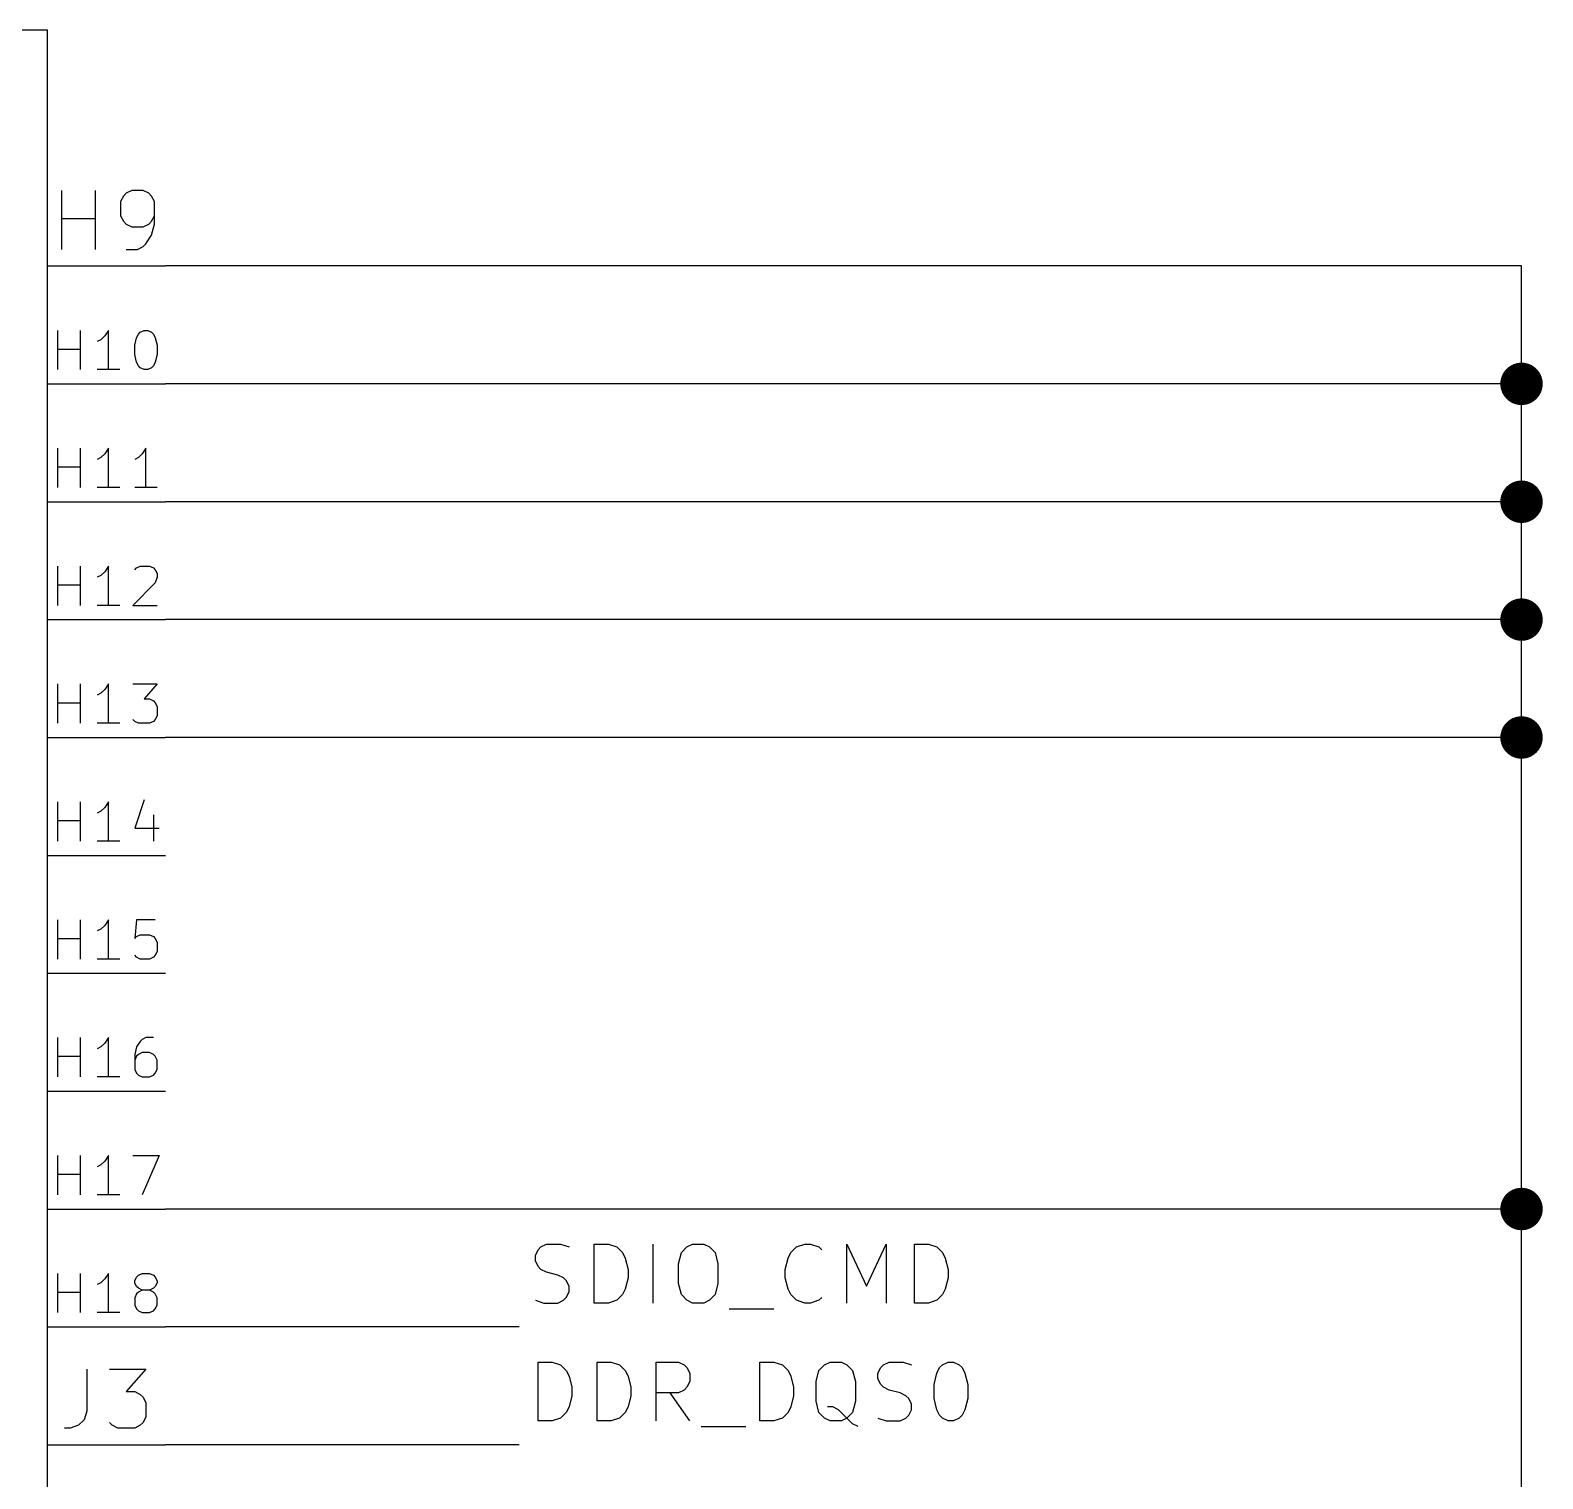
# Model space of a CAD drawing. Header units: millimetres. Extents: x 3 to 237, y -203 to -4.
# Drawn here: x 192.67 to 225.25, y -36.29 to -5.08 of the extents above; entities that cross this region are included whole.
import ezdxf

# ---------------------------------------------------------------- set-up
doc = ezdxf.new("R2010")
doc.units = ezdxf.units.MM
for name, color, linetype in [('LIGHTGREEN', 92, 'CONTINUOUS'), ('LIGHTRED', 12, 'CONTINUOUS'), ('RED', 14, 'CONTINUOUS'), ('REDSIX', 19, 'CONTINUOUS')]:
    doc.layers.add(name, color=color, linetype=linetype)

msp = doc.modelspace()

# ---------------------------------------------------------------- linework, layer by layer
at = {"layer": 'LIGHTGREEN', "linetype": 'CONTINUOUS'}
for p, q in [((224.79, -10.16), (195.58, -10.16)), ((224.79, -12.7), (224.79, -10.16)), ((224.79, -12.7), (195.58, -12.7)), ((224.79, -15.24), (224.79, -12.7)), ((224.79, -15.24), (195.58, -15.24)), ((224.79, -17.78), (224.79, -15.24)), ((224.79, -17.78), (195.58, -17.78)), ((224.79, -20.32), (224.79, -17.78)), ((224.79, -20.32), (195.58, -20.32)), ((224.79, -30.48), (224.79, -20.32)), ((224.79, -30.48), (195.58, -30.48)), ((224.79, -40.64), (224.79, -30.48)), ((203.2, -33.02), (195.58, -33.02)), ((203.2, -35.56), (195.58, -35.56))]:
    msp.add_line(p, q, dxfattribs=at)
at = {"layer": 'LIGHTGREEN', "const_width": 0.4572}
for points in [[(224.5614, -12.7, 1), (225.0186, -12.7, 1)], [(224.5614, -15.24, 1), (225.0186, -15.24, 1)], [(224.5614, -17.78, 1), (225.0186, -17.78, 1)], [(224.5614, -20.32, 1), (225.0186, -20.32, 1)], [(224.5614, -30.48, 1), (225.0186, -30.48, 1)]]:
    msp.add_lwpolyline(points, format="xyb", close=True, dxfattribs=at)
at = {"layer": 'LIGHTRED', "linetype": 'CONTINUOUS'}
for p, q in [((193.3423, -9.8013), (193.3423, -8.5313)), ((194.068, -9.8013), (194.068, -8.5313)), ((194.6728, -8.6523), (194.6124, -8.7732)), ((194.6124, -8.7732), (194.6124, -9.0756)), ((194.7333, -8.5918), (194.6728, -8.6523)), ((194.8543, -8.5313), (194.7333, -8.5918)), ((195.0962, -8.5313), (194.8543, -8.5313)), ((195.2171, -8.5918), (195.0962, -8.5313)), ((195.2776, -8.6523), (195.2171, -8.5918)), ((195.3381, -8.7732), (195.2776, -8.6523)), ((195.3381, -9.257), (195.3381, -8.7732)), ((194.6124, -9.0756), (194.6728, -9.1966)), ((195.2776, -9.1966), (195.3381, -9.0756)), ((193.3423, -9.1361), (194.068, -9.1361)), ((194.6728, -9.1966), (194.7333, -9.257)), ((194.7333, -9.257), (194.8543, -9.3175)), ((194.8543, -9.3175), (195.0962, -9.3175)), ((195.0962, -9.3175), (195.2171, -9.257)), ((195.2171, -9.257), (195.2776, -9.1966)), ((195.2776, -9.4989), (195.3381, -9.257)), ((194.9752, -9.8013), (195.0962, -9.7409)), ((195.0962, -9.7409), (195.1566, -9.6804)), ((195.1566, -9.6804), (195.2776, -9.4989)), ((194.7333, -9.8013), (194.9752, -9.8013)), ((193.2618, -12.3932), (193.2618, -11.5466)), ((193.7456, -12.3932), (193.7456, -11.5466)), ((194.2697, -11.6675), (194.189, -11.7481)), ((194.3503, -11.5466), (194.2697, -11.6675)), ((194.3503, -12.3932), (194.3503, -11.5466)), ((194.9147, -11.8691), (194.955, -11.7078)), ((194.955, -11.7078), (194.9953, -11.6272)), ((194.9953, -11.6272), (195.0357, -11.5869)), ((195.0357, -11.5869), (195.1163, -11.5466)), ((195.1163, -11.5466), (195.1969, -11.5466)), ((195.1969, -11.5466), (195.2775, -11.5869)), ((195.2775, -11.5869), (195.3179, -11.6272)), ((195.3179, -11.6272), (195.3582, -11.7078)), ((195.3582, -11.7078), (195.3985, -11.8691)), ((193.2618, -11.9497), (193.7456, -11.9497)), ((194.189, -11.7481), (194.1084, -11.7885)), ((194.9147, -12.0707), (194.9147, -11.8691)), ((195.3985, -11.8691), (195.3985, -12.0707)), ((194.955, -12.2319), (194.9147, -12.0707)), ((194.9953, -12.3125), (194.955, -12.2319)), ((195.0357, -12.3529), (194.9953, -12.3125)), ((195.1163, -12.3932), (195.0357, -12.3529)), ((195.2775, -12.3529), (195.1969, -12.3932)), ((195.3179, -12.3125), (195.2775, -12.3529)), ((195.3582, -12.2319), (195.3179, -12.3125)), ((195.3985, -12.0707), (195.3582, -12.2319)), ((194.5922, -12.3932), (194.1084, -12.3932)), ((195.1969, -12.3932), (195.1163, -12.3932)), ((193.2618, -14.9332), (193.2618, -14.0866)), ((193.7456, -14.9332), (193.7456, -14.0866)), ((194.189, -14.2881), (194.1084, -14.3285)), ((194.2697, -14.2075), (194.189, -14.2881)), ((194.3503, -14.0866), (194.2697, -14.2075)), ((194.3503, -14.9332), (194.3503, -14.0866)), ((194.9953, -14.2881), (194.9147, -14.3285)), ((195.076, -14.2075), (194.9953, -14.2881)), ((195.1566, -14.0866), (195.076, -14.2075)), ((195.1566, -14.9332), (195.1566, -14.0866)), ((193.2618, -14.4897), (193.7456, -14.4897)), ((194.5922, -14.9332), (194.1084, -14.9332)), ((195.3985, -14.9332), (194.9147, -14.9332)), ((193.2618, -17.4732), (193.2618, -16.6266)), ((193.7456, -17.4732), (193.7456, -16.6266)), ((194.189, -16.8281), (194.1084, -16.8685)), ((194.2697, -16.7475), (194.189, -16.8281)), ((194.3503, -16.6266), (194.2697, -16.7475)), ((194.3503, -17.4732), (194.3503, -16.6266)), ((194.9147, -16.7072), (194.955, -16.6669)), ((194.955, -16.6669), (195.0357, -16.6266)), ((195.0357, -16.6266), (195.2372, -16.6266)), ((195.2372, -16.6266), (195.3179, -16.6669)), ((195.3179, -16.6669), (195.3582, -16.7072)), ((195.3582, -16.7072), (195.3985, -16.7878)), ((195.3985, -16.8685), (195.3582, -16.9894)), ((195.3985, -16.7878), (195.3985, -16.8685)), ((193.2618, -17.0297), (193.7456, -17.0297)), ((195.3582, -16.9894), (194.8744, -17.4732)), ((194.5922, -17.4732), (194.1084, -17.4732)), ((194.8744, -17.4732), (195.3985, -17.4732)), ((193.2618, -20.0132), (193.2618, -19.1666)), ((193.7456, -20.0132), (193.7456, -19.1666)), ((194.3503, -19.1666), (194.2697, -19.2875)), ((194.3503, -20.0132), (194.3503, -19.1666)), ((194.8744, -19.1666), (195.3985, -19.1666)), ((195.3985, -19.1666), (195.1163, -19.4891)), ((194.189, -19.3681), (194.1084, -19.4085)), ((194.2697, -19.2875), (194.189, -19.3681)), ((195.1163, -19.4891), (195.2372, -19.4891)), ((195.2372, -19.4891), (195.3179, -19.5294)), ((195.3179, -19.5294), (195.3582, -19.5697)), ((193.2618, -19.5697), (193.7456, -19.5697)), ((195.3582, -19.5697), (195.3985, -19.6503)), ((195.3985, -19.8519), (195.3582, -19.9325)), ((195.3985, -19.6503), (195.3985, -19.8519)), ((194.5922, -20.0132), (194.1084, -20.0132)), ((194.9147, -19.9729), (194.8744, -19.9325)), ((194.9953, -20.0132), (194.9147, -19.9729)), ((195.2372, -20.0132), (194.9953, -20.0132)), ((195.3179, -19.9729), (195.2372, -20.0132)), ((195.3582, -19.9325), (195.3179, -19.9729)), ((193.2618, -22.5532), (193.2618, -21.7066)), ((193.7456, -22.5532), (193.7456, -21.7066)), ((194.2697, -21.8275), (194.189, -21.9081)), ((194.3503, -21.7066), (194.2697, -21.8275)), ((194.3503, -22.5532), (194.3503, -21.7066)), ((195.1163, -21.6663), (194.9147, -22.271)), ((193.2618, -22.1097), (193.7456, -22.1097)), ((194.189, -21.9081), (194.1084, -21.9485)), ((195.3179, -21.9888), (195.3179, -22.5532)), ((194.9147, -22.271), (195.4388, -22.271)), ((194.5922, -22.5532), (194.1084, -22.5532)), ((193.2618, -25.0932), (193.2618, -24.2466)), ((193.7456, -25.0932), (193.7456, -24.2466)), ((194.2697, -24.3675), (194.189, -24.4481)), ((194.3503, -24.2466), (194.2697, -24.3675)), ((194.3503, -25.0932), (194.3503, -24.2466)), ((194.955, -24.2466), (194.9147, -24.6497)), ((195.3582, -24.2466), (194.955, -24.2466)), ((193.2618, -24.6497), (193.7456, -24.6497)), ((194.189, -24.4481), (194.1084, -24.4885)), ((194.9147, -24.6497), (194.955, -24.6094)), ((194.955, -24.6094), (195.0357, -24.5691)), ((195.0357, -24.5691), (195.2372, -24.5691)), ((195.2372, -24.5691), (195.3179, -24.6094)), ((195.3179, -24.6094), (195.3582, -24.6497)), ((195.3582, -24.6497), (195.3985, -24.7303)), ((195.3985, -24.7303), (195.3985, -24.9319)), ((194.955, -25.0529), (194.9147, -25.0125)), ((195.0357, -25.0932), (194.955, -25.0529)), ((195.3179, -25.0529), (195.2372, -25.0932)), ((195.3582, -25.0125), (195.3179, -25.0529)), ((195.3985, -24.9319), (195.3582, -25.0125)), ((194.5922, -25.0932), (194.1084, -25.0932)), ((195.2372, -25.0932), (195.0357, -25.0932)), ((193.2618, -27.6332), (193.2618, -26.7866)), ((193.7456, -27.6332), (193.7456, -26.7866)), ((194.189, -26.9881), (194.1084, -27.0285)), ((194.2697, -26.9075), (194.189, -26.9881)), ((194.3503, -26.7866), (194.2697, -26.9075)), ((194.3503, -27.6332), (194.3503, -26.7866)), ((194.955, -26.9881), (194.9147, -27.1494)), ((195.0357, -26.8672), (194.955, -26.9881)), ((195.076, -26.8269), (195.0357, -26.8672)), ((195.1566, -26.7866), (195.076, -26.8269)), ((195.3179, -26.7866), (195.1566, -26.7866)), ((193.2618, -27.1897), (193.7456, -27.1897)), ((194.9147, -27.1494), (194.9147, -27.4719)), ((194.955, -27.1897), (194.9147, -27.2703)), ((194.9953, -27.1494), (194.955, -27.1897)), ((195.076, -27.1091), (194.9953, -27.1494)), ((195.2372, -27.1091), (195.076, -27.1091)), ((195.3179, -27.1494), (195.2372, -27.1091)), ((195.3582, -27.1897), (195.3179, -27.1494)), ((195.3985, -27.2703), (195.3582, -27.1897)), ((195.3985, -27.4719), (195.3985, -27.2703)), ((194.5922, -27.6332), (194.1084, -27.6332)), ((194.9147, -27.4719), (194.955, -27.5525)), ((194.955, -27.5525), (194.9953, -27.5929)), ((194.9953, -27.5929), (195.076, -27.6332)), ((195.076, -27.6332), (195.2372, -27.6332)), ((195.2372, -27.6332), (195.3179, -27.5929)), ((195.3179, -27.5929), (195.3582, -27.5525)), ((195.3582, -27.5525), (195.3985, -27.4719)), ((193.2618, -30.1732), (193.2618, -29.3266)), ((193.7456, -30.1732), (193.7456, -29.3266)), ((194.189, -29.5281), (194.1084, -29.5685)), ((194.2697, -29.4475), (194.189, -29.5281)), ((194.3503, -29.3266), (194.2697, -29.4475)), ((194.3503, -30.1732), (194.3503, -29.3266)), ((194.8744, -29.3266), (195.4388, -29.3266)), ((195.4388, -29.3266), (195.076, -30.1732)), ((193.2618, -29.7297), (193.7456, -29.7297)), ((194.5922, -30.1732), (194.1084, -30.1732)), ((193.2618, -32.7132), (193.2618, -31.8666)), ((193.7456, -32.7132), (193.7456, -31.8666)), ((194.3503, -31.8666), (194.2697, -31.9875)), ((194.3503, -32.7132), (194.3503, -31.8666)), ((194.955, -31.9472), (194.9953, -31.9069)), ((194.9953, -31.9069), (195.076, -31.8666)), ((195.076, -31.8666), (195.2372, -31.8666)), ((195.2372, -31.8666), (195.3179, -31.9069)), ((195.3179, -31.9069), (195.3582, -31.9472)), ((194.189, -32.0681), (194.1084, -32.1085)), ((194.2697, -31.9875), (194.189, -32.0681)), ((194.9147, -32.0278), (194.955, -31.9472)), ((194.9147, -32.0681), (194.9147, -32.0278)), ((194.955, -32.1488), (194.9147, -32.0681)), ((194.9953, -32.1891), (194.955, -32.1488)), ((195.076, -32.2294), (194.9953, -32.1891)), ((195.076, -32.2294), (194.9953, -32.2697)), ((195.2372, -32.2294), (195.076, -32.2294)), ((195.3179, -32.1891), (195.2372, -32.2294)), ((195.3179, -32.2697), (195.2372, -32.2294)), ((195.3582, -32.1488), (195.3179, -32.1891)), ((195.3582, -31.9472), (195.3985, -32.0278)), ((195.3985, -32.0681), (195.3582, -32.1488)), ((195.3985, -32.0278), (195.3985, -32.0681)), ((193.2618, -32.2697), (193.7456, -32.2697)), ((194.955, -32.31), (194.9147, -32.3907)), ((194.9147, -32.3907), (194.9147, -32.5519)), ((194.9147, -32.5519), (194.955, -32.6325)), ((194.9953, -32.2697), (194.955, -32.31)), ((195.3582, -32.31), (195.3179, -32.2697)), ((195.3985, -32.3907), (195.3582, -32.31)), ((195.3582, -32.6325), (195.3985, -32.5519)), ((195.3985, -32.5519), (195.3985, -32.3907)), ((194.5922, -32.7132), (194.1084, -32.7132)), ((194.955, -32.6325), (194.9953, -32.6729)), ((194.9953, -32.6729), (195.076, -32.7132)), ((195.076, -32.7132), (195.2372, -32.7132)), ((195.2372, -32.7132), (195.3179, -32.6729)), ((195.3179, -32.6729), (195.3582, -32.6325)), ((193.8867, -33.9313), (193.8867, -34.8385)), ((194.3705, -33.9313), (195.1567, -33.9313)), ((195.1567, -33.9313), (194.7333, -34.4151)), ((194.7333, -34.4151), (194.9148, -34.4151)), ((194.9148, -34.4151), (195.0357, -34.4756)), ((195.0357, -34.4756), (195.0962, -34.5361)), ((195.0962, -34.5361), (195.1567, -34.657)), ((193.8867, -34.8385), (193.8262, -35.0199)), ((195.1567, -34.657), (195.1567, -34.9594)), ((193.7053, -35.1409), (193.5238, -35.2013)), ((193.8262, -35.0199), (193.7053, -35.1409)), ((194.431, -35.1409), (194.3705, -35.0804)), ((194.5519, -35.2013), (194.431, -35.1409)), ((195.0357, -35.1409), (194.9148, -35.2013)), ((195.0962, -35.0804), (195.0357, -35.1409)), ((195.1567, -34.9594), (195.0962, -35.0804)), ((193.5238, -35.2013), (193.4029, -35.2013)), ((194.9148, -35.2013), (194.5519, -35.2013))]:
    msp.add_line(p, q, dxfattribs=at)
at = {"layer": 'RED', "linetype": 'CONTINUOUS'}
for p, q in [((193.04, -5.08), (45.72, -5.08)), ((193.04, -180.34), (193.04, -5.08)), ((193.04, -10.16), (195.58, -10.16)), ((193.04, -12.7), (195.58, -12.7)), ((193.04, -15.24), (195.58, -15.24)), ((193.04, -17.78), (195.58, -17.78)), ((193.04, -20.32), (195.58, -20.32)), ((193.04, -22.86), (195.58, -22.86)), ((193.04, -25.4), (195.58, -25.4)), ((193.04, -27.94), (195.58, -27.94)), ((193.04, -30.48), (195.58, -30.48)), ((193.04, -33.02), (195.58, -33.02)), ((193.04, -35.56), (195.58, -35.56))]:
    msp.add_line(p, q, dxfattribs=at)
at = {"layer": 'REDSIX', "linetype": 'CONTINUOUS'}
for p, q in [((203.6672, -31.2974), (203.7882, -31.2369)), ((203.7882, -31.2369), (204.0905, -31.2369)), ((204.0905, -31.2369), (204.272, -31.2974)), ((204.8162, -32.5069), (204.8162, -31.2369)), ((204.8162, -31.2369), (205.1186, -31.2369)), ((205.1186, -31.2369), (205.3, -31.2974)), ((206.0862, -32.5069), (206.0862, -31.2369)), ((206.812, -31.2974), (206.9329, -31.2369)), ((206.9329, -31.2369), (207.1748, -31.2369)), ((207.1748, -31.2369), (207.2958, -31.2974)), ((209.1706, -31.2974), (209.352, -31.2369)), ((209.352, -31.2369), (209.4729, -31.2369)), ((209.4729, -31.2369), (209.6544, -31.2974)), ((210.2591, -32.5069), (210.2591, -31.2369)), ((210.2591, -31.2369), (210.6825, -32.1441)), ((210.6825, -32.1441), (211.1058, -31.2369)), ((211.1058, -31.2369), (211.1058, -32.5069)), ((211.7105, -32.5069), (211.7105, -31.2369)), ((211.7105, -31.2369), (212.0129, -31.2369)), ((212.0129, -31.2369), (212.1943, -31.2974)), ((203.5463, -31.4788), (203.6067, -31.3579)), ((203.5463, -31.5998), (203.5463, -31.4788)), ((203.6067, -31.7207), (203.5463, -31.5998)), ((203.6067, -31.3579), (203.6672, -31.2974)), ((205.3, -31.2974), (205.421, -31.4184)), ((205.421, -31.4184), (205.4815, -31.5393)), ((205.4815, -31.5393), (205.5419, -31.7812)), ((206.6306, -31.6603), (206.691, -31.4184)), ((206.691, -31.4184), (206.812, -31.2974)), ((207.2958, -31.2974), (207.4167, -31.4184)), ((207.4167, -31.4184), (207.4772, -31.6603)), ((208.9287, -31.7812), (208.9891, -31.5393)), ((208.9891, -31.5393), (209.0496, -31.4184)), ((209.0496, -31.4184), (209.1706, -31.2974)), ((209.6544, -31.2974), (209.7148, -31.3579)), ((212.1943, -31.2974), (212.3153, -31.4184)), ((212.3153, -31.4184), (212.3758, -31.5393)), ((212.3758, -31.5393), (212.4362, -31.7812)), ((203.6672, -31.7812), (203.6067, -31.7207)), ((203.7882, -31.8417), (203.6672, -31.7812)), ((204.0301, -31.9022), (203.7882, -31.8417)), ((204.151, -31.9626), (204.0301, -31.9022)), ((205.5419, -31.7812), (205.5419, -31.9626)), ((206.6306, -32.0836), (206.6306, -31.6603)), ((207.4772, -31.6603), (207.4772, -32.0836)), ((208.9287, -31.9626), (208.9287, -31.7812)), ((212.4362, -31.7812), (212.4362, -31.9626)), ((204.2115, -32.0231), (204.151, -31.9626)), ((204.272, -32.1441), (204.2115, -32.0231)), ((204.272, -32.265), (204.272, -32.1441)), ((205.4815, -32.2045), (205.421, -32.3255)), ((205.5419, -31.9626), (205.4815, -32.2045)), ((206.691, -32.3255), (206.6306, -32.0836)), ((207.4772, -32.0836), (207.4167, -32.3255)), ((208.9891, -32.2045), (208.9287, -31.9626)), ((209.0496, -32.3255), (208.9891, -32.2045)), ((212.3758, -32.2045), (212.3153, -32.3255)), ((212.4362, -31.9626), (212.3758, -32.2045)), ((203.5463, -32.4465), (203.7277, -32.5069)), ((203.7277, -32.5069), (204.0301, -32.5069)), ((204.0301, -32.5069), (204.151, -32.4465)), ((204.151, -32.4465), (204.2115, -32.386)), ((204.2115, -32.386), (204.272, -32.265)), ((205.1186, -32.5069), (204.8162, -32.5069)), ((205.3, -32.4465), (205.1186, -32.5069)), ((205.421, -32.3255), (205.3, -32.4465)), ((206.812, -32.4465), (206.691, -32.3255)), ((206.9329, -32.5069), (206.812, -32.4465)), ((207.1748, -32.5069), (206.9329, -32.5069)), ((207.2958, -32.4465), (207.1748, -32.5069)), ((207.4167, -32.3255), (207.2958, -32.4465)), ((209.1706, -32.4465), (209.0496, -32.3255)), ((209.352, -32.5069), (209.1706, -32.4465)), ((209.4729, -32.5069), (209.352, -32.5069)), ((209.6544, -32.4465), (209.4729, -32.5069)), ((209.7148, -32.386), (209.6544, -32.4465)), ((212.0129, -32.5069), (211.7105, -32.5069)), ((212.1943, -32.4465), (212.0129, -32.5069)), ((212.3153, -32.3255), (212.1943, -32.4465)), ((207.7192, -32.6279), (208.6868, -32.6279)), ((203.6067, -35.0469), (203.6067, -33.7769)), ((203.6067, -33.7769), (203.9091, -33.7769)), ((203.9091, -33.7769), (204.0905, -33.8374)), ((204.0905, -33.8374), (204.2115, -33.9584)), ((204.8767, -35.0469), (204.8767, -33.7769)), ((204.8767, -33.7769), (205.1791, -33.7769)), ((205.1791, -33.7769), (205.3605, -33.8374)), ((205.3605, -33.8374), (205.4815, -33.9584)), ((206.1467, -35.0469), (206.1467, -33.7769)), ((206.1467, -33.7769), (206.6305, -33.7769)), ((206.6305, -33.7769), (206.7515, -33.8374)), ((206.7515, -33.8374), (206.812, -33.8979)), ((208.3843, -35.0469), (208.3843, -33.7769)), ((208.3843, -33.7769), (208.6867, -33.7769)), ((208.6867, -33.7769), (208.8681, -33.8374)), ((208.8681, -33.8374), (208.9891, -33.9584)), ((209.6543, -33.9584), (209.7753, -33.8374)), ((209.7753, -33.8374), (209.8962, -33.7769)), ((209.8962, -33.7769), (210.1381, -33.7769)), ((210.1381, -33.7769), (210.2591, -33.8374)), ((210.2591, -33.8374), (210.38, -33.9584)), ((210.9848, -33.8979), (211.0453, -33.8374)), ((211.0453, -33.8374), (211.1663, -33.7769)), ((211.1663, -33.7769), (211.4686, -33.7769)), ((211.4686, -33.7769), (211.6501, -33.8374)), ((212.2548, -33.8979), (212.3153, -33.8374)), ((212.3153, -33.8374), (212.4362, -33.7769)), ((212.4362, -33.7769), (212.5572, -33.7769)), ((212.5572, -33.7769), (212.6781, -33.8374)), ((212.6781, -33.8374), (212.7386, -33.8979)), ((204.2115, -33.9584), (204.272, -34.0793)), ((204.272, -34.0793), (204.3324, -34.3212)), ((205.4815, -33.9584), (205.542, -34.0793)), ((205.542, -34.0793), (205.6024, -34.3212)), ((206.812, -33.8979), (206.8724, -34.0188)), ((206.8724, -34.2003), (206.812, -34.3212)), ((206.8724, -34.0188), (206.8724, -34.2003)), ((208.9891, -33.9584), (209.0496, -34.0793)), ((209.0496, -34.0793), (209.11, -34.3212)), ((209.5939, -34.2003), (209.6543, -33.9584)), ((209.5939, -34.6236), (209.5939, -34.2003)), ((210.38, -33.9584), (210.4405, -34.2003)), ((210.4405, -34.2003), (210.4405, -34.6236)), ((210.9244, -34.0188), (210.9848, -33.8979)), ((210.9244, -34.1398), (210.9244, -34.0188)), ((210.9848, -34.2607), (210.9244, -34.1398)), ((212.1339, -34.2607), (212.1943, -34.0188)), ((212.1943, -34.0188), (212.2548, -33.8979)), ((212.7386, -33.8979), (212.7991, -34.0188)), ((212.7991, -34.0188), (212.8596, -34.2607)), ((204.3324, -34.5026), (204.272, -34.7445)), ((204.3324, -34.3212), (204.3324, -34.5026)), ((205.6024, -34.5026), (205.542, -34.7445)), ((205.6024, -34.3212), (205.6024, -34.5026)), ((206.6305, -34.4422), (206.1467, -34.4422)), ((206.8724, -35.0469), (206.4491, -34.4422)), ((206.7515, -34.3817), (206.6305, -34.4422)), ((206.812, -34.3212), (206.7515, -34.3817)), ((209.11, -34.5026), (209.0496, -34.7445)), ((209.11, -34.3212), (209.11, -34.5026)), ((211.0453, -34.3212), (210.9848, -34.2607)), ((211.1663, -34.3817), (211.0453, -34.3212)), ((211.4082, -34.4422), (211.1663, -34.3817)), ((211.5291, -34.5026), (211.4082, -34.4422)), ((211.5896, -34.5631), (211.5291, -34.5026)), ((212.1339, -34.5631), (212.1339, -34.2607)), ((212.8596, -34.2607), (212.8596, -34.5631)), ((204.272, -34.7445), (204.2115, -34.8655)), ((205.542, -34.7445), (205.4815, -34.8655)), ((209.0496, -34.7445), (208.9891, -34.8655)), ((209.6543, -34.8655), (209.5939, -34.6236)), ((209.9567, -34.7445), (209.8358, -34.7445)), ((210.0777, -34.805), (209.9567, -34.7445)), ((210.2591, -34.9865), (210.0777, -34.805)), ((210.4405, -34.6236), (210.38, -34.8655)), ((211.6501, -34.6841), (211.5896, -34.5631)), ((211.5896, -34.926), (211.6501, -34.805)), ((211.6501, -34.805), (211.6501, -34.6841)), ((212.1943, -34.805), (212.1339, -34.5631)), ((212.2548, -34.926), (212.1943, -34.805)), ((212.7991, -34.805), (212.7386, -34.926)), ((212.8596, -34.5631), (212.7991, -34.805)), ((203.9091, -35.0469), (203.6067, -35.0469)), ((204.0905, -34.9865), (203.9091, -35.0469)), ((204.2115, -34.8655), (204.0905, -34.9865)), ((205.1791, -35.0469), (204.8767, -35.0469)), ((205.3605, -34.9865), (205.1791, -35.0469)), ((205.4815, -34.8655), (205.3605, -34.9865)), ((207.1144, -35.1679), (208.082, -35.1679)), ((208.6867, -35.0469), (208.3843, -35.0469)), ((208.8681, -34.9865), (208.6867, -35.0469)), ((208.9891, -34.8655), (208.8681, -34.9865)), ((209.7753, -34.9865), (209.6543, -34.8655)), ((209.8962, -35.0469), (209.7753, -34.9865)), ((210.1381, -35.0469), (209.8962, -35.0469)), ((210.2591, -34.9865), (210.1381, -35.0469)), ((210.38, -34.8655), (210.2591, -34.9865)), ((210.38, -35.1074), (210.2591, -34.9865)), ((210.501, -35.1679), (210.38, -35.1074)), ((210.9244, -34.9865), (211.1058, -35.0469)), ((211.1058, -35.0469), (211.4082, -35.0469)), ((211.4082, -35.0469), (211.5291, -34.9865)), ((211.5291, -34.9865), (211.5896, -34.926)), ((212.3153, -34.9865), (212.2548, -34.926)), ((212.4362, -35.0469), (212.3153, -34.9865)), ((212.5572, -35.0469), (212.4362, -35.0469)), ((212.6781, -34.9865), (212.5572, -35.0469)), ((212.7386, -34.926), (212.6781, -34.9865))]:
    msp.add_line(p, q, dxfattribs=at)

doc.saveas('drawing.dxf')
